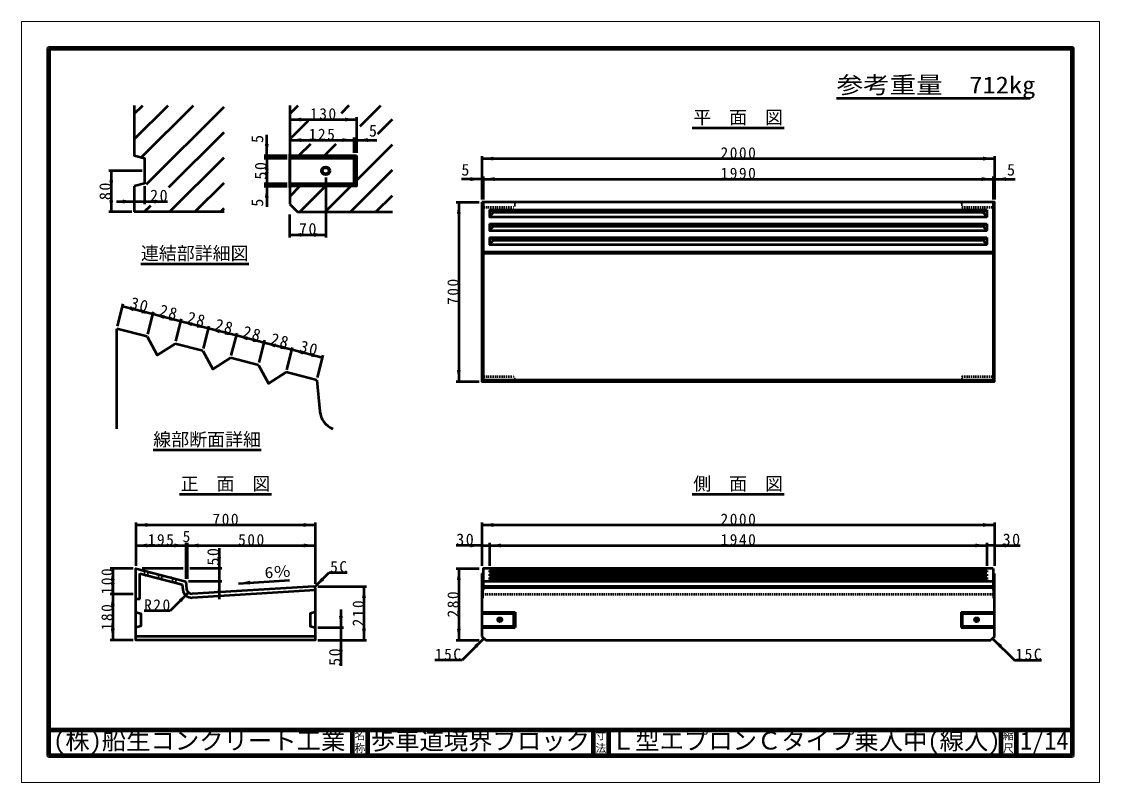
# Model space of a CAD drawing. Units: millimetres, scale not verified, with parts at other scales. Extents: x -2102 to 2102, y -1485 to 1485.
import ezdxf
from ezdxf.enums import TextEntityAlignment as Align

# ---------------------------------------------------------------- set-up
doc = ezdxf.new("R2010")
doc.units = ezdxf.units.MM
doc.header["$LTSCALE"] = 5
doc.linetypes.add('DOTTED', pattern=[1.75, 0.25, -1.5])
doc.layers.add('0-0_V-nasSTD', color=7, linetype='Continuous', lineweight=50)
doc.layers.add('0-1_0', color=7, linetype='Continuous', lineweight=50)
doc.styles.add('ＭＳ ゴシック', font='')
doc.styles.get('ＭＳ ゴシック').set_extended_font_data('MS Gothic')

msp = doc.modelspace()

# ---------------------------------------------------------------- linework, layer by layer
at = {"layer": '0-0_V-nasSTD', "lineweight": 100}
for p, q in [((-1997.5, 1380), (-1997.5, -1380)), ((-812.5, -1280), (-812.5, -1380)), ((-752.5, -1280), (-752.5, -1380)), ((127.5, -1280), (127.5, -1380)), ((187.5, -1280), (187.5, -1380)), ((1717.5, -1280), (1717.5, -1380)), ((1777.5, -1280), (1777.5, -1380)), ((-1997.5, -1380), (1997.5, -1380))]:
    msp.add_line(p, q, dxfattribs=at)
at = {"layer": '0-0_V-nasSTD'}
for p, q in [((-1662.575, 1124.595), (-1629.851, 1157.319)), ((-1662.575, 1025.6), (-1530.856, 1157.319)), ((-1634.004, 955.176), (-1431.861, 1157.319)), ((-1615.504, 849.682), (-1312.575, 1152.61)), ((-1056.025, 1157.319), (-1056.025, 772.319)), ((-1056.025, 1124.595), (-1023.301, 1157.319)), ((-825.311, 1157.319), (-856.169, 1126.461)), ((-781.883, 1076.753), (-701.316, 1157.319)), ((-1056.025, 1102.319), (-796.025, 1102.319)), ((-1056.025, 1025.6), (-983.448, 1098.177)), ((-796.025, 1112.319), (-796.025, 972.319)), ((-712.76, 1047.214), (-656.025, 1103.615)), ((-1528.242, 837.948), (-1312.575, 1053.615)), ((-1146.025, 962.319), (-1146.025, 1042.319)), ((-1056.025, 1022.319), (-806.025, 1022.319)), ((-806.025, 1032.319), (-806.025, 972.319)), ((-806.025, 1022.319), (-796.025, 1022.319)), ((-796.025, 1022.319), (-716.025, 1022.319)), ((-1056.025, 837.319), (-1056.025, 967.319)), ((-1020.311, 962.319), (-974.453, 1008.177)), ((-921.316, 962.319), (-875.458, 1008.177)), ((-796.025, 864.621), (-656.025, 1004.621)), ((-1524.877, 742.319), (-1312.575, 954.621)), ((-1156.025, 962.319), (-1066.025, 962.319)), ((-1156.025, 952.319), (-1066.025, 952.319)), ((-1056.025, 962.319), (-796.025, 962.319)), ((-806.025, 952.319), (-796.025, 962.319)), ((-306.676, 960), (-306.676, 790)), ((-306.676, 950), (1693.324, 950)), ((1693.324, 960), (1693.324, 790)), ((-1632.575, 902.319), (-1762.575, 902.319)), ((-1752.575, 902.319), (-1752.575, 742.319)), ((-819.331, 742.319), (-656.025, 905.626)), ((-1662.575, 842.319), (-1662.575, 742.319)), ((-1622.575, 842.319), (-1622.575, 772.319)), ((-1425.882, 742.319), (-1312.575, 855.626)), ((-1156.025, 852.319), (-1066.025, 852.319)), ((-1156.025, 842.319), (-1066.025, 842.319)), ((-1146.025, 842.319), (-1146.025, 762.319)), ((-1056.025, 852.319), (-806.025, 852.319)), ((-1056.025, 802.61), (-1016.316, 842.319)), ((-1017.321, 742.319), (-917.321, 842.319)), ((-918.326, 742.319), (-818.326, 842.319)), ((-916.025, 876.319), (-916.025, 642.319)), ((-806.025, 852.319), (-796.025, 842.319)), ((-306.676, 870), (-386.676, 870)), ((-306.676, 870), (-301.676, 870)), ((-301.676, 880), (-301.676, 790)), ((-301.676, 870), (1688.324, 870)), ((1688.324, 880), (1688.324, 790)), ((1693.324, 870), (1688.324, 870)), ((1693.324, 870), (1773.324, 870)), ((-720.336, 742.319), (-656.025, 806.631)), ((-1732.575, 782.319), (-1662.575, 782.319)), ((-1623.871, 742.319), (-1598.683, 767.507)), ((-1056.025, 772.319), (-1026.025, 742.319)), ((-406.676, 780), (-316.676, 780)), ((-396.676, 780), (-396.676, 80)), ((-301.676, 780), (-301.676, 80)), ((1688.324, 780), (1688.324, 80)), ((-1672.575, 742.319), (-1762.575, 742.319)), ((-1312.575, 742.319), (-1662.575, 742.319)), ((-1326.887, 742.319), (-1312.575, 756.631)), ((-1056.025, 642.319), (-1056.025, 732.319)), ((-1026.025, 742.319), (-656.025, 742.319)), ((-276.676, 750.306), (1663.324, 750.306)), ((-276.676, 723.184), (1663.324, 723.184)), ((-261.676, 740.471), (1648.324, 740.471)), ((-276.676, 696.061), (1663.324, 696.061)), ((-261.676, 686.226), (1648.324, 686.226)), ((-1056.025, 652.319), (-916.025, 652.319)), ((-276.676, 668.939), (1663.324, 668.939)), ((-276.676, 641.816), (1663.324, 641.816)), ((-261.676, 631.98), (1648.324, 631.98)), ((-276.676, 614.694), (1663.324, 614.694)), ((1693.324, 585), (-306.676, 585)), ((1693.324, 580), (-306.676, 580)), ((-1728.5, 295.48), (-1706.147, 382.66)), ((-1589.856, 342.519), (-1708.63, 372.973)), ((-1609.726, 265.025), (-1587.373, 352.205)), ((-1481.366, 314.7), (-1589.856, 342.519)), ((-1501.236, 237.207), (-1478.882, 324.387)), ((-1372.876, 286.882), (-1481.366, 314.7)), ((-1392.746, 209.389), (-1370.392, 296.569)), ((-1612.21, 255.339), (-1730.984, 285.794)), ((-1730.984, -104.206), (-1730.984, 285.794)), ((-1264.385, 259.064), (-1372.876, 286.882)), ((-1284.255, 181.571), (-1261.901, 268.751)), ((-1155.895, 231.246), (-1264.385, 259.064)), ((-1395.229, 199.703), (-1503.72, 227.521)), ((-1175.765, 153.753), (-1153.411, 240.933)), ((-1047.405, 203.428), (-1155.895, 231.246)), ((-1067.275, 125.935), (-1044.921, 213.115)), ((-1178.249, 144.067), (-1286.739, 171.885)), ((-928.63, 172.973), (-1047.405, 203.428)), ((-948.5, 95.48), (-926.147, 182.66)), ((-950.984, 85.794), (-1069.758, 116.249)), ((-950.984, 85.794), (-938.639, -37.659)), ((1688.324, 85), (-301.676, 85)), ((-406.676, 80), (-316.676, 80)), ((-1656.676, -470), (-1656.676, -640)), ((-1656.676, -480), (-956.676, -480)), ((-956.676, -470), (-956.676, -710)), ((-306.676, -470), (-306.676, -640)), ((-306.676, -480), (1693.324, -480)), ((1693.324, -470), (1693.324, -640)), ((-1656.676, -560), (-1461.676, -560)), ((-1461.676, -550), (-1461.676, -690)), ((-1461.676, -560), (-1456.676, -560)), ((-1456.676, -550), (-1456.676, -690)), ((-1456.676, -560), (-956.676, -560)), ((-1331.676, -570), (-1331.676, -650)), ((-306.676, -560), (-406.676, -560)), ((-306.676, -560), (-276.676, -560)), ((-276.676, -550), (-276.676, -640)), ((-276.676, -560), (1663.324, -560)), ((1663.324, -550), (1663.324, -640)), ((1693.324, -560), (1663.324, -560)), ((1693.324, -560), (1793.324, -560)), ((-1666.676, -650), (-1756.676, -650)), ((-1746.676, -650), (-1746.676, -750)), ((-1641.676, -770), (-1641.676, -669.331)), ((-1471.676, -650), (-1631.676, -650)), ((-1321.676, -650), (-1446.676, -650)), ((-959.176, -722.5), (-902.608, -665.931)), ((-902.608, -665.931), (-832.608, -665.931)), ((-406.676, -650), (-316.676, -650)), ((-396.676, -650), (-396.676, -930)), ((-306.676, -669.331), (-306.676, -915)), ((-306.676, -669.331), (-301.676, -669.331)), ((-276.676, -657.614), (1663.324, -657.614)), ((-276.676, -657.614), (-270.883, -664.568)), ((-276.676, -657.614), (-276.676, -664.568)), ((-276.676, -664.568), (1663.324, -664.568)), ((-276.676, -671.523), (1663.324, -671.523)), ((-276.676, -671.523), (-270.883, -678.477)), ((-276.676, -671.523), (-276.676, -678.477)), ((1663.324, -657.614), (1657.53, -664.568)), ((1663.324, -671.523), (1657.53, -678.477)), ((1663.324, -657.614), (1663.324, -664.568)), ((1663.324, -671.523), (1663.324, -678.477)), ((1688.324, -650), (1688.324, -734.724)), ((1693.324, -669.331), (1688.324, -669.331)), ((1693.324, -915), (1693.324, -669.331)), ((-1461.676, -700), (-1458.59, -730.863)), ((-1321.676, -700), (-1451.676, -700)), ((-1256.31, -707.857), (-1056.676, -695.758)), ((1693.324, -700), (-306.676, -700)), ((-276.676, -678.477), (1663.324, -678.477)), ((-276.676, -685.432), (1663.324, -685.432)), ((-276.676, -685.432), (-270.883, -692.386)), ((-276.676, -685.432), (-276.676, -692.386)), ((-276.676, -692.386), (1663.324, -692.386)), ((1663.324, -685.432), (1657.53, -692.386)), ((1663.324, -685.432), (1663.324, -692.386)), ((-1666.676, -750), (-1756.676, -750)), ((-1746.676, -750), (-1746.676, -930)), ((-1451.655, -744.102), (-1522.365, -814.812)), ((-961.676, -720), (-1437.479, -748.837)), ((-956.676, -734.724), (-1436.572, -763.809)), ((-961.676, -720), (-956.676, -725)), ((-946.676, -720), (-756.676, -720)), ((-766.676, -720), (-766.676, -930)), ((-306.676, -734.724), (-301.676, -734.724)), ((1688.324, -720), (-301.676, -720)), ((1688.324, -725), (-301.676, -725)), ((1693.324, -734.724), (1688.324, -734.724)), ((-1641.676, -770), (-1656.676, -770)), ((-1522.365, -814.812), (-1624.365, -814.812)), ((-856.676, -810), (-856.676, -880)), ((-306.676, -820), (-176.676, -820)), ((-306.676, -825), (-181.676, -825)), ((-176.676, -820), (-176.676, -880)), ((1563.324, -820), (1693.324, -820)), ((1563.324, -820), (1563.324, -880)), ((1563.324, -820), (1568.324, -825)), ((1568.324, -825), (1693.324, -825)), ((1568.324, -875), (1568.324, -825)), ((-946.676, -880), (-846.676, -880)), ((-856.676, -880), (-856.676, -930)), ((-306.676, -875), (-181.676, -875)), ((-306.676, -880), (-176.676, -880)), ((-181.676, -875), (-176.676, -880)), ((1568.324, -875), (1563.324, -880)), ((1563.324, -880), (1693.324, -880)), ((1568.324, -875), (1693.324, -875)), ((-956.676, -915), (-1656.676, -915)), ((-299.176, -922.5), (-384.029, -1007.353)), ((-306.676, -915), (-291.676, -930)), ((1693.324, -915), (1678.324, -930)), ((1685.824, -922.5), (1770.676, -1007.353)), ((-1666.676, -930), (-1756.676, -930)), ((-946.676, -930), (-756.676, -930)), ((-856.676, -930), (-856.676, -1030)), ((-406.676, -930), (-316.676, -930)), ((-291.676, -930), (1678.324, -930)), ((-384.029, -1007.353), (-490.029, -1007.353)), ((1770.676, -1007.353), (1876.676, -1007.353))]:
    msp.add_line(p, q, dxfattribs=at)
at = {"layer": '0-0_V-nasSTD', "linetype": 'DOTTED'}
for p, q in [((-306.676, 760), (-181.676, 760)), ((-176.676, 780), (-181.676, 760)), ((1563.324, 780), (1568.324, 760)), ((1568.324, 760), (1693.324, 760)), ((-306.676, 100), (-181.676, 100)), ((-176.676, 80), (-181.676, 100)), ((1563.324, 80), (1568.324, 100)), ((1568.324, 100), (1693.324, 100)), ((1693.324, -750.012), (-306.676, -750.012)), ((-301.676, -734.724), (-301.676, -770)), ((1688.324, -734.724), (1688.324, -770)), ((-306.676, -770), (-301.676, -770)), ((1693.324, -770), (1688.324, -770))]:
    msp.add_line(p, q, dxfattribs=at)
at = {"layer": '0-0_V-nasSTD', "lineweight": 18}
for points in [[(-2102.5, -1485), (-2102.5, 1485), (2102.5, 1485), (2102.5, -1485)], [(-2002.5, -1385), (-2002.5, 1385), (2002.5, 1385), (2002.5, -1385)]]:
    msp.add_lwpolyline(points, close=True, dxfattribs=at)
at = {"layer": '0-0_V-nasSTD', "lineweight": 100}
msp.add_lwpolyline([(1997.5, -1380), (1997.5, 1380), (-1997.5, 1380)], dxfattribs=at)
at = {"layer": '0-0_V-nasSTD'}
for points in [[(-1662.575, 1157.319), (-1662.575, 962.319), (-1622.575, 952.319), (-1622.575, 852.319), (-1662.575, 842.319)], [(-1146.025, 962.319), (-1146.025, 952.319), (-1146.025, 852.319), (-1146.025, 842.319)], [(-796.025, 962.319), (-796.025, 842.319), (-1056.025, 842.319)], [(-1056.025, 952.319), (-806.025, 952.319), (-806.025, 852.319)], [(-1662.575, 782.319), (-1622.575, 782.319), (-1532.575, 782.319)], [(-1612.21, 255.339), (-1572.867, 183.31), (-1503.72, 227.521)], [(-1395.229, 199.703), (-1355.887, 127.674), (-1286.739, 171.885)], [(-1178.249, 144.067), (-1138.906, 72.038), (-1069.758, 116.249)], [(-956.676, -725), (-956.676, -930), (-1656.676, -930), (-1656.676, -650), (-1461.676, -700)], [(-1641.676, -669.331), (-1475.559, -711.926), (-1473.516, -732.356)], [(-1331.676, -650), (-1331.676, -700), (-1331.676, -770)], [(1688.324, -650), (-301.676, -650), (-301.676, -734.724)], [(-1656.676, -820), (-1636.676, -825), (-1636.676, -875), (-1656.676, -880)], [(-956.676, -820), (-976.676, -825), (-976.676, -875), (-956.676, -880)], [(-181.676, -875), (-181.676, -825), (-176.676, -820)]]:
    msp.add_lwpolyline(points, dxfattribs=at)
for points in [[(-306.676, 780), (-306.676, 80), (1693.324, 80), (1693.324, 780)], [(-276.676, 750.306), (-276.676, 723.142), (-261.676, 740.471)], [(1663.324, 750.306), (1663.324, 723.142), (1648.324, 740.471)], [(-276.676, 696.061), (-276.676, 668.897), (-261.676, 686.226)], [(1663.324, 696.061), (1663.324, 668.897), (1648.324, 686.226)], [(-276.676, 641.816), (-276.676, 614.652), (-261.676, 631.98)], [(1663.324, 641.816), (1663.324, 614.652), (1648.324, 631.98)]]:
    msp.add_lwpolyline(points, close=True, dxfattribs=at)
at = {"layer": '0-0_V-nasSTD', "linetype": 'DOTTED'}
for points in [[(-1626.983, -657.614), (-1617.147, -675.621), (-1599.86, -664.568)], [(-1572.738, -671.523), (-1562.902, -689.53), (-1545.615, -678.477)], [(-1518.493, -685.432), (-1508.657, -703.439), (-1491.37, -692.386)]]:
    msp.add_lwpolyline(points, dxfattribs=at)
at = {"layer": '0-0_V-nasSTD'}
for centre, radius in [((-916.025, 902.319), 16), ((-916.025, 902.319), 12), ((-236.676, -850), 8), ((-236.676, -850), 6), ((1623.324, -850), 8), ((1623.324, -850), 6)]:
    msp.add_circle(centre, radius, dxfattribs=at)
for centre, radius, end in [((-859.036, -29.699), 80, 248.64485), ((-1438.689, -728.873), 35, 273.46823), ((-1438.689, -728.873), 20, 273.46823)]:
    msp.add_arc(centre, radius, 185.71059, end, dxfattribs=at)
for points in [[(-1056.025, 1102.319), (-1011.025, 1094.819), (-1011.025, 1109.819)], [(-841.025, 1094.819), (-841.025, 1109.819), (-796.025, 1102.319)], [(-1056.025, 1022.319), (-1011.025, 1014.819), (-1011.025, 1029.819)], [(-851.025, 1014.819), (-851.025, 1029.819), (-806.025, 1022.319)], [(-796.025, 1022.319), (-751.025, 1014.819), (-751.025, 1029.819)], [(-1153.525, 1007.319), (-1146.025, 962.319), (-1138.525, 1007.319)], [(-1153.525, 907.319), (-1146.025, 952.319), (-1138.525, 907.319)], [(-306.676, 950), (-261.676, 942.5), (-261.676, 957.5)], [(1648.324, 942.5), (1648.324, 957.5), (1693.324, 950)], [(-1760.075, 857.319), (-1752.575, 902.319), (-1745.075, 857.319)], [(-1153.525, 897.319), (-1146.025, 852.319), (-1138.525, 897.319)], [(-1153.525, 797.319), (-1146.025, 842.319), (-1138.525, 797.319)], [(-351.676, 862.5), (-351.676, 877.5), (-306.676, 870)], [(-301.676, 870), (-256.676, 862.5), (-256.676, 877.5)], [(1643.324, 862.5), (1643.324, 877.5), (1688.324, 870)], [(1693.324, 870), (1738.324, 862.5), (1738.324, 877.5)], [(-1760.075, 787.319), (-1752.575, 742.319), (-1745.075, 787.319)], [(-1707.575, 774.819), (-1707.575, 789.819), (-1662.575, 782.319)], [(-1622.575, 782.319), (-1577.575, 774.819), (-1577.575, 789.819)], [(-404.176, 735), (-396.676, 780), (-389.176, 735)], [(-1056.025, 652.319), (-1011.025, 644.819), (-1011.025, 659.819)], [(-961.025, 644.819), (-961.025, 659.819), (-916.025, 652.319)], [(-1708.63, 372.973), (-1666.903, 354.532), (-1663.178, 369.062)], [(-1635.309, 346.43), (-1631.583, 360.96), (-1589.856, 342.519)], [(-1589.856, 342.519), (-1548.129, 324.077), (-1544.404, 338.607)], [(-1526.819, 318.612), (-1523.093, 333.142), (-1481.366, 314.7)], [(-1481.366, 314.7), (-1439.639, 296.259), (-1435.913, 310.789)], [(-1418.328, 290.794), (-1414.603, 305.324), (-1372.876, 286.882)], [(-1372.876, 286.882), (-1331.149, 268.441), (-1327.423, 282.971)], [(-1309.838, 262.976), (-1306.112, 277.506), (-1264.385, 259.064)], [(-1264.385, 259.064), (-1222.658, 240.623), (-1218.933, 255.152)], [(-1201.348, 235.158), (-1197.622, 249.688), (-1155.895, 231.246)], [(-1155.895, 231.246), (-1114.168, 212.804), (-1110.442, 227.334)], [(-1092.857, 207.34), (-1089.132, 221.87), (-1047.405, 203.428)], [(-1047.405, 203.428), (-1005.677, 184.986), (-1001.952, 199.516)], [(-974.083, 176.885), (-970.357, 191.415), (-928.63, 172.973)], [(-404.176, 125), (-396.676, 80), (-389.176, 125)], [(-1656.676, -480), (-1611.676, -487.5), (-1611.676, -472.5)], [(-1001.676, -487.5), (-1001.676, -472.5), (-956.676, -480)], [(-306.676, -480), (-261.676, -487.5), (-261.676, -472.5)], [(1648.324, -487.5), (1648.324, -472.5), (1693.324, -480)], [(-1656.676, -560), (-1611.676, -567.5), (-1611.676, -552.5)], [(-1506.676, -567.5), (-1506.676, -552.5), (-1461.676, -560)], [(-1456.676, -560), (-1411.676, -567.5), (-1411.676, -552.5)], [(-1001.676, -567.5), (-1001.676, -552.5), (-956.676, -560)], [(-351.676, -567.5), (-351.676, -552.5), (-306.676, -560)], [(-276.676, -560), (-231.676, -567.5), (-231.676, -552.5)], [(1618.324, -567.5), (1618.324, -552.5), (1663.324, -560)], [(1693.324, -560), (1738.324, -567.5), (1738.324, -552.5)], [(-1339.176, -605), (-1331.676, -650), (-1324.176, -605)], [(-1754.176, -695), (-1746.676, -650), (-1739.176, -695)], [(-404.176, -695), (-396.676, -650), (-389.176, -695)], [(-1754.176, -705), (-1746.676, -750), (-1739.176, -705)], [(-1339.176, -745), (-1331.676, -700), (-1324.176, -745)], [(-1256.31, -707.857), (-1211.846, -697.648), (-1210.939, -712.621)], [(-959.176, -722.5), (-932.66, -685.377), (-922.053, -695.983)], [(-1754.176, -795), (-1746.676, -750), (-1739.176, -795)], [(-1488.778, -770.618), (-1478.171, -781.225), (-1451.655, -744.102)], [(-774.176, -765), (-766.676, -720), (-759.176, -765)], [(-864.176, -835), (-856.676, -880), (-849.176, -835)], [(-1754.176, -885), (-1746.676, -930), (-1739.176, -885)], [(-774.176, -885), (-766.676, -930), (-759.176, -885)], [(-404.176, -885), (-396.676, -930), (-389.176, -885)], [(-336.3, -949.017), (-325.693, -959.623), (-299.176, -922.5)], [(1685.824, -922.5), (1712.34, -959.623), (1722.947, -949.017)], [(-864.176, -975), (-856.676, -930), (-849.176, -975)]]:
    msp.add_solid(points, dxfattribs=at)
at = {"layer": '0-1_0'}
for p, q in [((1832.5, 1184.806), (1077, 1184.806)), ((513.824, 1070), (872.824, 1070)), ((-1637.048, 539.417), (-1215.788, 539.417)), ((-1588.748, -187.289), (-1167.488, -187.289)), ((-1486.176, -360), (-1127.176, -360)), ((513.824, -360), (872.824, -360))]:
    msp.add_line(p, q, dxfattribs=at)
at = {"layer": '0-1_0', "lineweight": 100}
msp.add_line((-1997.5, -1280), (1997.5, -1280), dxfattribs=at)

# ---------------------------------------------------------------- texts
at = {"layer": '0-0_V-nasSTD', "style": 'ＭＳ ゴシック', "width": 1.15}
msp.add_text('参考重量\u3000712kg', height=65.98, dxfattribs=at).set_placement((1077, 1184.806), align=Align.BOTTOM_LEFT)
at = {"layer": '0-0_V-nasSTD', "style": 'ＭＳ ゴシック'}
for s, height, p in [('平\u3000面\u3000図', 51.32, (517.824, 1070)), ('5', 45.82, (-747.275, 1022.319)), ('5', 45.82, (-386.676, 870)), ('5', 45.82, (1742.074, 870)), ('連結部詳細図', 51.32, (-1637.048, 539.417)), ('線部断面詳細', 51.32, (-1588.748, -187.289)), ('正\u3000面\u3000図', 51.32, (-1482.176, -360)), ('側\u3000面\u3000図', 51.32, (517.824, -360)), ('5', 43.99, (-1474.176, -560)), ('(株)船生コンクリート工業', 69.65, (-1979.221, -1377.45)), ('名', 30.79, (-803.518, -1326.001)), ('歩車道境界ブロック', 69.65, (-740, -1377.53)), ('寸', 30.79, (136.482, -1326.001)), ('Ｌ型エプロンＣタイプ乗入中(線入)', 69.65, (196.485, -1377.492)), ('縮', 30.79, (1726.482, -1326.001)), ('1/14', 69.65, (1792.5, -1377.418)), ('称', 30.79, (-803.524, -1375.99)), ('法', 30.79, (136.476, -1375.99)), ('尺', 30.79, (1726.476, -1375.99))]:
    msp.add_text(s, height=height, dxfattribs=at).set_placement(p, align=Align.BOTTOM_LEFT)
for p in [(-1146.025, 1011.069), (-1146.025, 762.319)]:
    msp.add_text('5', height=45.82, rotation=90, dxfattribs=at).set_placement(p, align=Align.BOTTOM_LEFT)
at = {"layer": '0-0_V-nasSTD', "style": 'ＭＳ ゴシック', "width": 1.15}
msp.add_text('6％', height=43.99, rotation=3.468, dxfattribs=at).set_placement((-1152.501, -701.565), align=Align.BOTTOM_LEFT)
at = {"layer": '0-0_V-nasSTD', "attachment_point": 7, "style": 'ＭＳ ゴシック'}
for s, insert, char_height in [('\\T1.2;130', (-977.025, 1102.319), 43.99), ('\\T1.2;125', (-982.025, 1022.319), 43.99), ('\\T1.2;2000', (624.324, 950), 43.99), ('\\T1.2;1990', (624.324, 870), 43.99), ('\\T1.19;20', (-1601.075, 782.319), 45.82), ('\\T1.19;70', (-1020.275, 652.319), 45.82), ('\\T1.2;700', (-1357.676, -480), 43.99), ('\\T1.2;2000', (624.324, -480), 43.99), ('\\T1.2;195', (-1610.176, -560), 43.99), ('\\T1.2;500', (-1257.676, -560), 43.99), ('\\T1.19;30', (-406.676, -560), 45.82), ('\\T1.2;1940', (624.324, -560), 43.99), ('\\T1.19;30', (1724.824, -560), 45.82), ('\\T1.2;5C', (-898.608, -665.931), 43.99), ('\\T1.2;R20', (-1624.365, -814.812), 43.99), ('\\T1.2;15C', (-490.029, -1007.353), 43.99), ('\\T1.2;15C', (1774.676, -1007.353), 43.99)]:
    msp.add_mtext(s, dxfattribs=dict(at, insert=insert, char_height=char_height))
for s, insert, char_height, rotation in [('\\T1.19;50', (-1146.025, 868.069), 45.82, 90), ('\\T1.19;80', (-1752.575, 788.069), 45.82, 90), ('\\T1.2;700', (-396.676, 379), 43.99, 90), ('\\T1.19;30', (-1682.42, 366.253), 45.82, 345.619), ('\\T1.19;28', (-1568.788, 337.116), 45.82, 345.619), ('\\T1.19;28', (-1460.297, 309.298), 45.82, 345.619), ('\\T1.19;28', (-1351.807, 281.48), 45.82, 345.619), ('\\T1.19;28', (-1243.317, 253.662), 45.82, 345.619), ('\\T1.19;28', (-1134.826, 225.844), 45.82, 345.619), ('\\T1.19;30', (-1021.194, 196.708), 45.82, 345.619), ('\\T1.19;50', (-1331.676, -638.5), 45.82, 90), ('\\T1.2;100', (-1746.676, -751), 43.99, 90), ('\\T1.2;280', (-396.676, -841), 43.99, 90), ('\\T1.2;180', (-1746.676, -891), 43.99, 90), ('\\T1.2;210', (-766.676, -876), 43.99, 90), ('\\T1.19;50', (-856.676, -1030), 45.82, 90)]:
    msp.add_mtext(s, dxfattribs=dict(at, insert=insert, char_height=char_height, rotation=rotation))

doc.saveas('drawing.dxf')
